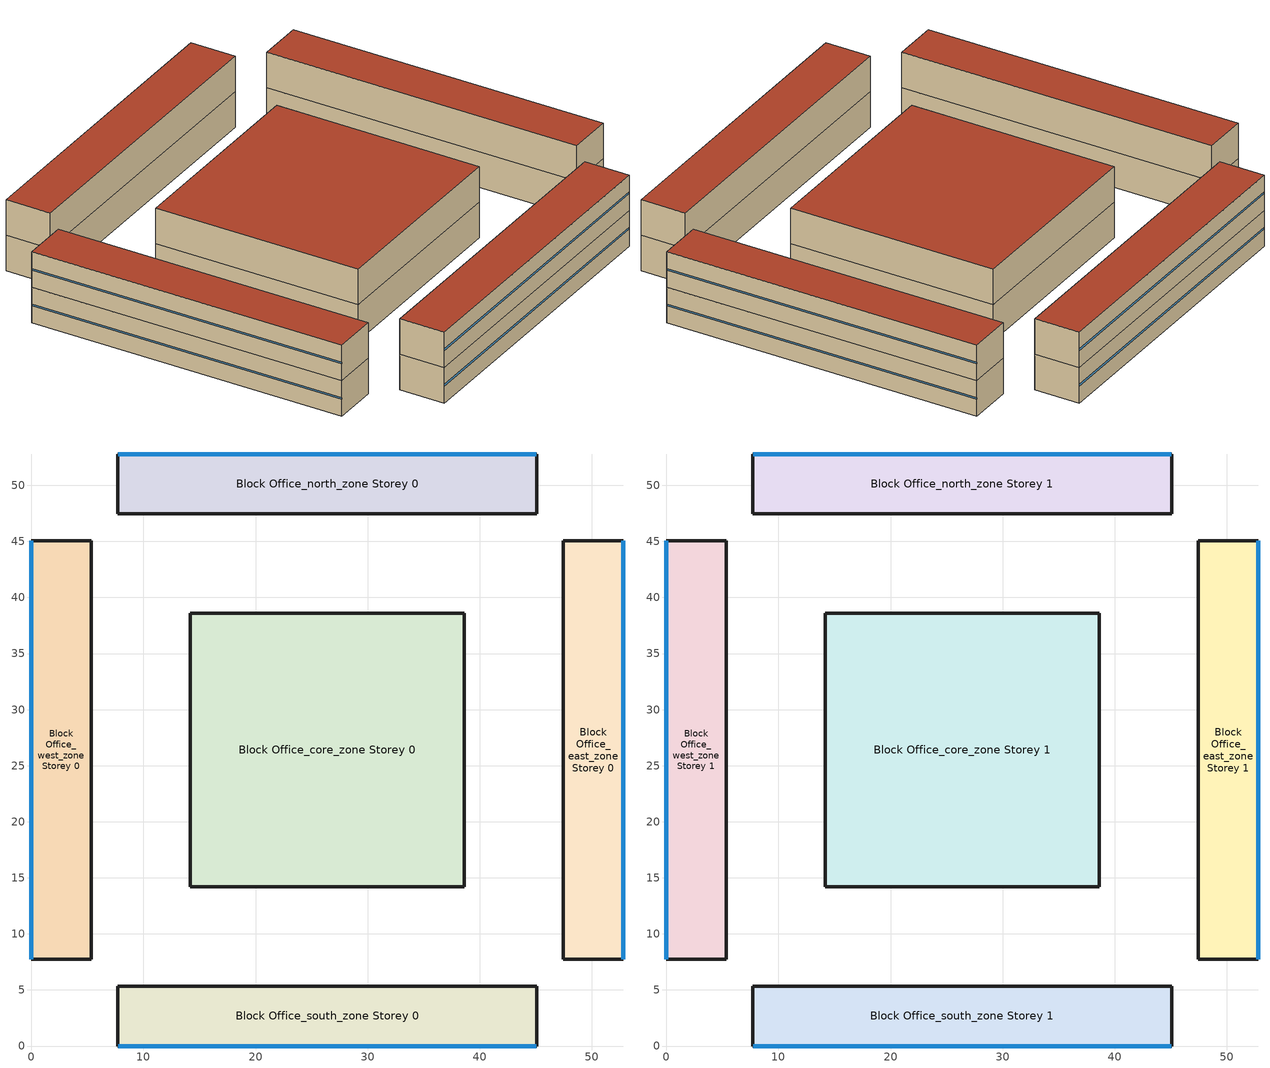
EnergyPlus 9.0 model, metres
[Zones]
Block Office_south_zone Storey 0
 floor ground (Office_south_zone_perimeter_bottom_floor_ffactor): 45.06,5.33 45.06,0 7.73,0 7.73,5.33 z0
 wall outside (int_wall_default): 45.06,0 45.06,5.33 7.73,5.33 7.73,0 z0:4.27
 wall outside (ext_wall_mass): 7.73,0 45.06,0 z0:4.27
 window (window_u_25.2763_shgc_0.3460): 7.75,0 45.05,0 z2.03:2.24
 roof outside (int_ceiling_default): 45.06,0 45.06,5.33 7.73,5.33 7.73,0 z4.27
Block Office_west_zone Storey 0
 floor ground (Office_west_zone_perimeter_bottom_floor_ffactor): 5.33,45.06 5.33,7.73 0,7.73 0,45.06 z0
 wall outside (int_wall_default): 0,7.73 5.33,7.73 5.33,45.06 0,45.06 z0:4.27
 wall outside (ext_wall_mass): 0,45.06 0,7.73 z0:4.27
 window (window_u_25.2763_shgc_0.3460): 0,45.05 0,7.75 z2.03:2.24
 roof outside (int_ceiling_default): 5.33,7.73 5.33,45.06 0,45.06 0,7.73 z4.27
Block Office_north_zone Storey 0
 floor ground (Office_north_zone_perimeter_bottom_floor_ffactor): 45.06,52.8 45.06,47.46 7.73,47.46 7.73,52.8 z0
 wall outside (int_wall_default): 7.73,52.8 7.73,47.46 45.06,47.46 45.06,52.8 z0:4.27
 wall outside (ext_wall_mass): 45.06,52.8 7.73,52.8 z0:4.27
 window (window_u_25.2763_shgc_0.3460): 45.05,52.8 7.75,52.8 z2.03:2.24
 roof outside (int_ceiling_default): 45.06,47.46 45.06,52.8 7.73,52.8 7.73,47.46 z4.27
Block Office_east_zone Storey 0
 floor ground (Office_east_zone_perimeter_bottom_floor_ffactor): 52.8,45.06 52.8,7.73 47.46,7.73 47.46,45.06 z0
 wall outside (ext_wall_mass): 52.8,7.73 52.8,45.06 z0:4.27
 wall outside (int_wall_default): 52.8,45.06 47.46,45.06 47.46,7.73 52.8,7.73 z0:4.27
 window (window_u_25.2763_shgc_0.3460): 52.8,7.75 52.8,45.05 z2.03:2.24
 roof outside (int_ceiling_default): 52.8,7.73 52.8,45.06 47.46,45.06 47.46,7.73 z4.27
Block Office_core_zone Storey 0
 floor adiabatic (Office_core_zone_core_bottom_floor_ffactor): 38.62,38.62 38.62,14.18 14.18,14.18 14.18,38.62 z0
 wall outside (int_wall_default): 38.62,14.18 38.62,38.62 14.18,38.62 14.18,14.18 38.62,14.18 z0:4.27
 roof outside (int_ceiling_default): 38.62,14.18 38.62,38.62 14.18,38.62 14.18,14.18 z4.27
Block Office_south_zone Storey 1
 floor outside (int_floor_default): 45.06,5.33 45.06,0 7.73,0 7.73,5.33 z4.27
 wall outside (int_wall_default): 45.06,0 45.06,5.33 7.73,5.33 7.73,0 z4.27:8.53
 wall outside (ext_wall_mass): 7.73,0 45.06,0 z4.27:8.53
 window (window_u_25.2763_shgc_0.3460): 7.75,0 45.05,0 z6.29:6.51
 roof outside (roof_iead): 45.06,0 45.06,5.33 7.73,5.33 7.73,0 z8.53
Block Office_west_zone Storey 1
 floor outside (int_floor_default): 5.33,45.06 5.33,7.73 0,7.73 0,45.06 z4.27
 wall outside (int_wall_default): 0,7.73 5.33,7.73 5.33,45.06 0,45.06 z4.27:8.53
 wall outside (ext_wall_mass): 0,45.06 0,7.73 z4.27:8.53
 window (window_u_25.2763_shgc_0.3460): 0,45.05 0,7.75 z6.29:6.51
 roof outside (roof_iead): 5.33,7.73 5.33,45.06 0,45.06 0,7.73 z8.53
Block Office_north_zone Storey 1
 floor outside (int_floor_default): 45.06,52.8 45.06,47.46 7.73,47.46 7.73,52.8 z4.27
 wall outside (int_wall_default): 7.73,52.8 7.73,47.46 45.06,47.46 45.06,52.8 z4.27:8.53
 wall outside (ext_wall_mass): 45.06,52.8 7.73,52.8 z4.27:8.53
 window (window_u_25.2763_shgc_0.3460): 45.05,52.8 7.75,52.8 z6.29:6.51
 roof outside (roof_iead): 45.06,47.46 45.06,52.8 7.73,52.8 7.73,47.46 z8.53
Block Office_east_zone Storey 1
 floor outside (int_floor_default): 52.8,45.06 52.8,7.73 47.46,7.73 47.46,45.06 z4.27
 wall outside (ext_wall_mass): 52.8,7.73 52.8,45.06 z4.27:8.53
 wall outside (int_wall_default): 52.8,45.06 47.46,45.06 47.46,7.73 52.8,7.73 z4.27:8.53
 window (window_u_25.2763_shgc_0.3460): 52.8,7.75 52.8,45.05 z6.29:6.51
 roof outside (roof_iead): 52.8,7.73 52.8,45.06 47.46,45.06 47.46,7.73 z8.53
Block Office_core_zone Storey 1
 floor outside (int_floor_default): 38.62,38.62 38.62,14.18 14.18,14.18 14.18,38.62 z4.27
 wall outside (int_wall_default): 38.62,14.18 38.62,38.62 14.18,38.62 14.18,14.18 38.62,14.18 z4.27:8.53
 roof outside (roof_iead): 38.62,14.18 38.62,38.62 14.18,38.62 14.18,14.18 z8.53
[Building]
test_building: North Axis=0; Terrain=Suburbs; Loads Convergence Tolerance Value=0.04; Temperature Convergence Tolerance Value=0.4; Solar Distribution=FullInteriorAndExterior; Maximum Number of Warmup Days=25; Minimum Number of Warmup Days=6
[SizingPeriod:DesignDay] Day of Month=21; Humidity Condition Type=Wetbulb; Barometric Pressure=83411; Rain Indicator=No; Snow Indicator=No; Daylight Saving Time Indicator=No; Solar Model Indicator=ASHRAEClearSky
Name | Month | Day Type | Maximum DryBulb Temperature | Daily DryBulb Temperature Range | Wetbulb or DewPoint at Maximum DryBulb | Wind Speed | Wind Direction | Sky Clearness
DENVER_STAPLETON Ann Htg 99.6% Condns DB | 12 | WinterDesignDay | -20 | 0 | -20 | 2.3 | 180 | 0
DENVER_STAPLETON Ann Clg .4% Condns DB=>MWB | 7 | SummerDesignDay | 34.1 | 15.2 | 15.8 | 4 | 120 | 1
[SITE:GROUNDTEMPERATURE:FCFACTORMETHOD]
January Ground Temperature=20.9; February Ground Temperature=15.4; March Ground Temperature=11.9; April Ground Temperature=14.8; May Ground Temperature=12.7; June Ground Temperature=15.4; July Ground Temperature=23.3; August Ground Temperature=26.3; September Ground Temperature=31.2; October Ground Temperature=30.4; November Ground Temperature=29.8; December Ground Temperature=27.8
[MATERIAL] Thermal Absorptance=0.9; Solar Absorptance=0.7
Name | Roughness | Thickness | Conductivity | Density | Specific Heat | Visible Absorptance
g01_13mm_gypsum_board | Smooth | 0.0127 | 0.16 | 800 | 1090 | 0.5
100mm_normalweight_concrete_floor | MediumRough | 0.1016 | 2.31 | 2322 | 832 | 0.7
200mm_normalweight_concrete_wall | MediumRough | 0.2032 | 2.31 | 2322 | 832 | 0.7
f13_builtup_roofing | Rough | 0.0095 | 0.16 | 1120 | 1460 | 0.7
f08_metal_surface | Smooth | 0.0008 | 45.28 | 7824 | 500 | 0.7
[MATERIAL:NOMASS] Roughness=VeryRough; Thermal Absorptance=0.9; Solar Absorptance=0.7; Visible Absorptance=0.8
Name | Thermal Resistance
cp02_carpet_pad | 0.21648
wall_ins_layer_R_0.0163 | 0.0163
roof_ins_layer_R_0.0532 | 0.0532
[WINDOWMATERIAL:SIMPLEGLAZINGSYSTEM]
glazing_u_25.2763_shgc_0.3460: UFactor=25.2763; Solar Heat Gain Coefficient=0.34597
[CONSTRUCTION]
int_wall_default: g01_13mm_gypsum_board, g01_13mm_gypsum_board
int_floor_default: 100mm_normalweight_concrete_floor, cp02_carpet_pad
int_ceiling_default: cp02_carpet_pad, 100mm_normalweight_concrete_floor
ext_wall_mass: 200mm_normalweight_concrete_wall, wall_ins_layer_R_0.0163, g01_13mm_gypsum_board
roof_iead: f13_builtup_roofing, roof_ins_layer_R_0.0532, f08_metal_surface
window_u_25.2763_shgc_0.3460: glazing_u_25.2763_shgc_0.3460
[CONSTRUCTION:FFACTORGROUNDFLOOR] FFactor=1.3
Name | Area | PerimeterExposed
Office_south_zone_perimeter_bottom_floor_ffactor; Office_west_zone_perimeter_bottom_floor_ffactor; Office_north_zone_perimeter_bottom_floor_ffactor; Office_east_zone_perimeter_bottom_floor_ffactor | 199.119 | 37.3302
Office_core_zone_core_bottom_floor_ffactor | 597.068 | 0
[ZONE] Type=1; Multiplier=1; Ceiling Height=autocalculate; Volume=autocalculate; Floor Area=autocalculate; Part of Total Floor Area=Yes
Block Office_south_zone Storey 0; Block Office_south_zone Storey 1; Block Office_west_zone Storey 0; Block Office_west_zone Storey 1; Block Office_north_zone Storey 0; Block Office_north_zone Storey 1; Block Office_east_zone Storey 0; Block Office_east_zone Storey 1; Block Office_core_zone Storey 0; Block Office_core_zone Storey 1
